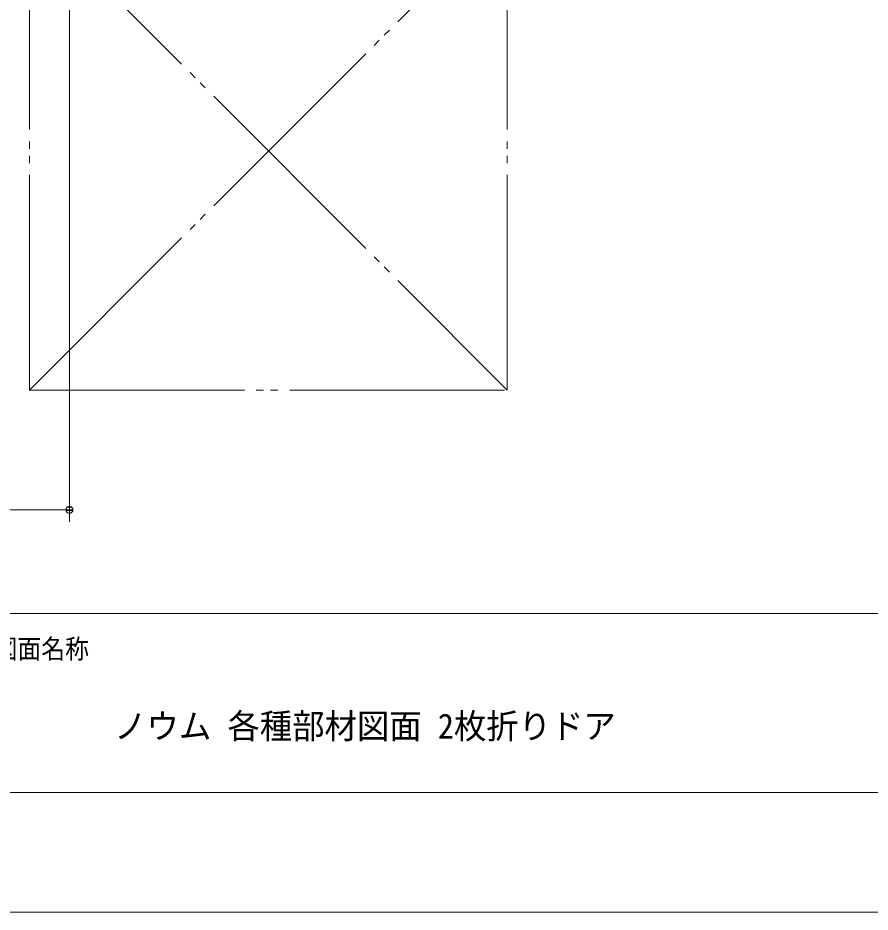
# Model space of a CAD drawing. Units: millimetres on the paper. Extents: x -305 to 305, y -152 to 152.
# Drawn here: x -194.2 to -122.9, y -148.5 to -73.7 of the extents above; entities that cross this region are included whole.
import ezdxf
from ezdxf.enums import TextEntityAlignment as Align

# ---------------------------------------------------------------- set-up
doc = ezdxf.new("R2010")
doc.units = ezdxf.units.MM
doc.linetypes.add('LONG_DOUBLE_CHAIN', pattern=[21.8, 18, -1, 0.6, -0.6, 0.6, -1])
for name, color, linetype, lineweight in [('0-1_TV', 7, 'Continuous', 9), ('0-2_0', 7, 'Continuous', 9), ('0-5_1図面枠', 7, 'Continuous', 9), ('0-6_図面枠', 3, 'Continuous', 9), ('0-7_DEFPOINTS', 7, 'Continuous', 9)]:
    doc.layers.add(name, color=color, linetype=linetype, lineweight=lineweight)
doc.styles.add('ＭＳ ゴシック', font='')
doc.styles.get('ＭＳ ゴシック').set_extended_font_data('MS Gothic')

# ---------------------------------------------------------------- blocks, each defined once
blk = doc.blocks.new('_DOTSMALL')
at = {"layer": '0-2_0'}
for p, q in [((0.0746, 0.1), (-0.0746, 0.1)), ((0.1223, -0.0248), (-0.1223, -0.0248))]:
    blk.add_line(p, q, dxfattribs=at)
for points in [[(0.125, 0), (0.124, 0.0157), (0.1211, 0.0311), (0.1162, 0.046), (0.1095, 0.0602), (0.1011, 0.0735), (0.0911, 0.0856), (0.0797, 0.0963), (0.067, 0.1055), (0.0532, 0.1131), (0.0386, 0.1189), (0.0234, 0.1228), (0.0078, 0.1248), (-0.0078, 0.1248), (-0.0234, 0.1228), (-0.0386, 0.1189), (-0.0532, 0.1131), (-0.067, 0.1055), (-0.0797, 0.0963), (-0.0911, 0.0856), (-0.1011, 0.0735), (-0.1095, 0.0602), (-0.1162, 0.046), (-0.1211, 0.0311), (-0.124, 0.0157), (-0.125, 0), (0, 0)], [(-0.125, 0), (-0.124, -0.0157), (-0.1211, -0.0311), (-0.1162, -0.046), (-0.1095, -0.0602), (-0.1011, -0.0735), (-0.0911, -0.0856), (-0.0797, -0.0963), (-0.067, -0.1055), (-0.0532, -0.1131), (-0.0386, -0.1189), (-0.0234, -0.1228), (-0.0078, -0.1248), (0.0078, -0.1248), (0.0234, -0.1228), (0.0386, -0.1189), (0.0532, -0.1131), (0.067, -0.1055), (0.0797, -0.0963), (0.0911, -0.0856), (0.1011, -0.0735), (0.1095, -0.0602), (0.1162, -0.046), (0.1211, -0.0311), (0.124, -0.0157), (0.125, 0), (0, 0)]]:
    blk.add_lwpolyline(points, close=True, dxfattribs=at)

msp = doc.modelspace()

# ---------------------------------------------------------------- linework, layer by layer
at = {"layer": '0-1_TV', "linetype": 'LONG_DOUBLE_CHAIN'}
for p, q in [((-193.243, -64.801), (-153.243, -104.801)), ((-193.243, -104.801), (-193.243, -64.801)), ((-193.243, -104.801), (-153.243, -64.801)), ((-153.243, -104.801), (-153.243, -64.801)), ((-193.265, -104.801), (-153.243, -104.801))]:
    msp.add_line(p, q, dxfattribs=at)
at = {"layer": '0-1_TV'}
for p, q in [((-189.91, -64.801), (-189.91, -115.826)), ((-206.576, -114.826), (-189.91, -114.826))]:
    msp.add_line(p, q, dxfattribs=at)
at = {"layer": '0-6_図面枠'}
msp.add_line((-291.017, -123.498), (108.983, -123.498), dxfattribs=at)
msp.add_lwpolyline([(-291.017, -138.498), (108.983, -138.498), (108.983, 138.502), (-291.017, 138.502)], close=True, dxfattribs=at)
at = {"layer": '0-7_DEFPOINTS'}
msp.add_line((118.983, -148.498), (-301.017, -148.498), dxfattribs=at)

# ---------------------------------------------------------------- block references
at = {"layer": '0-1_TV', "xscale": 2.32, "yscale": 2.32}
msp.add_blockref('_DOTSMALL', (-189.91, -114.826), dxfattribs=at)

# ---------------------------------------------------------------- texts
at = {"layer": '0-5_1図面枠', "style": 'ＭＳ ゴシック'}
for s, height, width, p in [('図面名称', 1.628, 0.9, (-196.268, -127.769)), ('ノウム 各種部材図面 2枚折りドア', 2.092, 0.95, (-186.165, -134.602))]:
    msp.add_text(s, height=height, dxfattribs=dict(at, width=width)).set_placement(p, align=Align.BOTTOM_LEFT)

doc.saveas('drawing.dxf')
